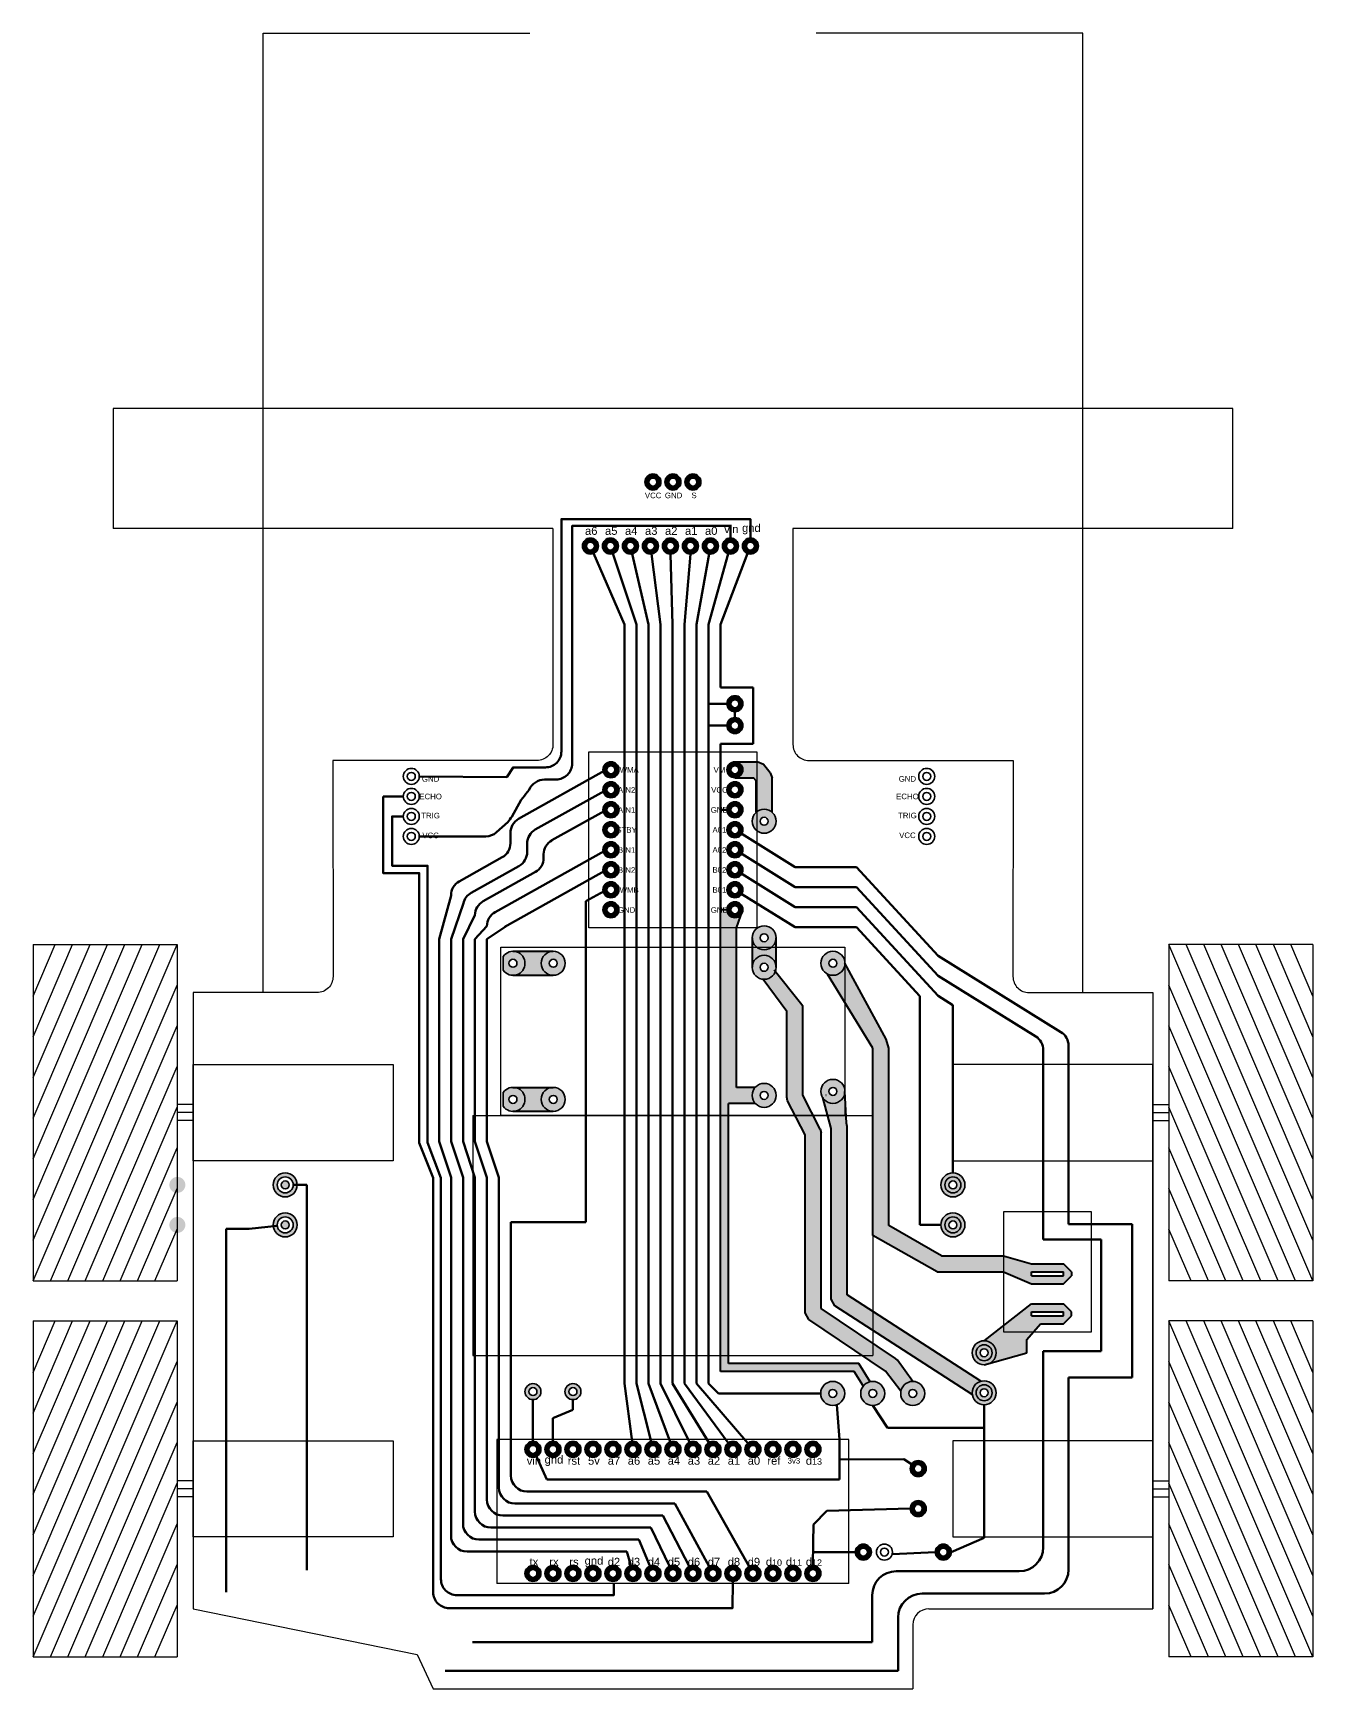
# Model space of a CAD drawing. Header units: millimetres. Extents: x 19 to 1226, y 10 to 488.
# Drawn here: x 532.8 to 692.8, y 96.8 to 303.7 of the extents above; entities that cross this region are included whole.
import ezdxf

# ---------------------------------------------------------------- set-up
doc = ezdxf.new("R2010")
doc.units = ezdxf.units.MM
for name, color, linetype, lineweight in [('alimentacion', 50, 'Continuous', 40), ('ribetes', 10, 'Continuous', 100), ('TALADRO', 7, 'Continuous', 35)]:
    doc.layers.add(name, color=color, linetype=linetype, lineweight=lineweight)
for name, color, linetype in [('motores', 70, 'Continuous'), ('placas', 80, 'Continuous'), ('ruedas', 160, 'Continuous')]:
    doc.layers.add(name, color=color, linetype=linetype)
doc.styles.get("Standard").update_dxf_attribs({"font": 'arial.ttf'})

msp = doc.modelspace()

# ---------------------------------------------------------------- hatches: boundary and pattern name
at = {"layer": 'alimentacion'}
h = msp.add_hatch(color=256, dxfattribs=at)
h.dxf.hatch_style = 1
h.paths.add_polyline_path([(624.05, 212.34), (623.29, 212.7), (620.5, 212.7, -0.414214), (621.5, 211.7, -0.414214), (620.5, 210.7), (622.82, 210.7), (623.15, 210.31), (623.15, 206.38, -0.381966), (625.15, 206.38), (625.15, 210.67), (624.92, 211.31)])
h.paths.add_polyline_path([(622.65, 205.26, 1), (625.65, 205.26, 1)])
h.paths.add_polyline_path([(624.65, 205.26, -1), (623.65, 205.26, -1)], flags=16)
h = msp.add_hatch(color=256, dxfattribs=at)
h.dxf.hatch_style = 1
h.paths.add_polyline_path([(620.69, 191.95), (621.27, 193.56, -0.701288), (619.5, 194.2), (618.69, 194.2), (618.69, 136.5), (635.41, 136.5), (636.54, 134.7, -0.173629), (637.4, 135.23), (636, 137.5), (619.69, 137.5), (619.69, 170.01), (623.03, 170.01, -0.184483), (622.65, 171.01, -0.184483), (623.03, 172.01), (620.69, 172.01)])
h = msp.add_hatch(color=256, dxfattribs=at)
h.dxf.hatch_style = 1
h.paths.add_polyline_path([(625.65, 190.7, 1), (622.65, 190.7, 1)])
h.paths.add_polyline_path([(623.65, 190.7, -1), (624.65, 190.7, -1)], flags=16)
h.paths.add_polyline_path([(625.65, 190.7, -1), (622.65, 190.7), (622.65, 187.01, -1), (625.65, 187.01)])
h.paths.add_polyline_path([(622.65, 187.01, 1), (625.65, 187.01, 1)])
h.paths.add_polyline_path([(624.65, 187.01, -1), (623.65, 187.01, -1)], flags=16)
h = msp.add_hatch(color=256, dxfattribs=at)
h.dxf.hatch_style = 1
h.paths.add_polyline_path([(597.78, 189.01), (592.75, 189.01, -1), (592.75, 186.01), (597.78, 186.01, -0.414214), (596.28, 187.51, -0.414214)])
h.paths.add_polyline_path([(591.53, 188.37), (591.53, 186.65, 3.16825)])
h.paths.add_polyline_path([(593.25, 187.51, -1), (592.25, 187.51, -1)], flags=16)
h.paths.add_polyline_path([(596.28, 187.51, 0.414214), (597.78, 186.01, 0.414214), (599.28, 187.51, 1)])
h.paths.add_polyline_path([(598.28, 187.51, -1), (597.28, 187.51, -1)], flags=16)
h.paths.add_polyline_path([(591.53, 171.37), (591.53, 169.65, 3.16825)])
h.paths.add_polyline_path([(593.25, 170.51, -1), (592.25, 170.51, -1)], flags=16)
h.paths.add_polyline_path([(597.78, 172.01), (592.75, 172.01, -1), (592.75, 169.01), (597.78, 169.01, -0.414214), (596.28, 170.51, -0.414214)])
h.paths.add_polyline_path([(596.28, 170.51, 0.414214), (597.78, 169.01, 0.414214), (599.28, 170.51, 1)])
h.paths.add_polyline_path([(598.28, 170.51, -1), (597.28, 170.51, -1)], flags=16)
h = msp.add_hatch(color=256, dxfattribs=at)
h.dxf.hatch_style = 1
h.paths.add_polyline_path([(639.75, 176.89), (639.4, 178.03), (634.25, 187.51, -0.560376), (632.07, 186.17), (637.75, 176.89), (637.75, 153.51), (645.79, 148.95), (654.07, 148.95), (657.57, 147.45), (661.57, 147.45), (662.57, 148.45), (662.57, 148.95), (661.57, 149.95), (657.57, 149.95), (654.07, 150.95), (646.32, 150.95), (639.75, 154.74)])
h.paths.add_polyline_path([(657.57, 148.95), (661.57, 148.95), (661.57, 148.45), (657.57, 148.45)], flags=16)
h.paths.add_polyline_path([(631.25, 187.51, 1), (634.25, 187.51, 1)])
h.paths.add_polyline_path([(633.25, 187.51, -1), (632.25, 187.51, -1)], flags=16)
h = msp.add_hatch(color=256, dxfattribs=at)
h.dxf.hatch_style = 1
h.paths.add_polyline_path([(631.28, 166.33), (631.17, 166.79), (628.97, 171.02), (628.97, 182.18), (628.69, 182.56), (625.57, 186.52, -0.346003), (624.01, 185.52), (626.97, 181.52), (626.97, 170.77), (627.08, 170.31), (629.28, 166.09), (629.28, 143.85), (629.72, 143.02), (639.32, 136.56), (641.25, 134.04, -0.360652), (642.72, 135.27), (640.8, 137.91), (640.57, 138.13), (631.28, 144.38)])
h = msp.add_hatch(color=256, dxfattribs=at)
h.dxf.hatch_style = 1
h.paths.add_polyline_path([(622.65, 171.01, 1), (625.65, 171.01, 1)])
h.paths.add_polyline_path([(624.65, 171.01, -1), (623.65, 171.01, -1)], flags=16)
h = msp.add_hatch(color=256, dxfattribs=at)
h.dxf.hatch_style = 1
h.paths.add_polyline_path([(634.54, 167.12), (634.44, 167.55), (634.25, 171.51, -0.759265), (631.47, 170.73), (632.54, 166.89), (632.54, 145.56), (633, 144.72), (650.17, 133.62, -0.038962), (650.15, 133.85, -0.337974), (651.25, 135.3), (634.54, 146.1)])
h.paths.add_polyline_path([(631.25, 171.51, 1), (634.25, 171.51, 1)])
h.paths.add_polyline_path([(633.25, 171.51, -1), (632.25, 171.51, -1)], flags=16)
h = msp.add_hatch(color=256, dxfattribs=at)
h.dxf.hatch_style = 1
h.paths.add_polyline_path([(634.22, 133.77, 1), (631.22, 133.77, 1)])
h.paths.add_polyline_path([(632.22, 133.77, -1), (633.22, 133.77, -1)], flags=16)
h.paths.add_polyline_path([(639.22, 133.77, 1), (636.22, 133.77, 1)])
h.paths.add_polyline_path([(637.22, 133.77, -1), (638.22, 133.77, -1)], flags=16)
h.paths.add_polyline_path([(644.22, 133.77, 1), (641.22, 133.77, 1)])
h.paths.add_polyline_path([(642.22, 133.77, -1), (643.22, 133.77, -1)], flags=16)
h.paths.add_polyline_path([(658.69, 142.45), (661.57, 142.45), (662.57, 143.45), (662.57, 143.95), (661.57, 144.95), (657.57, 144.95), (651.65, 140.35, -0.414214), (653.15, 138.85, -0.261174), (652.43, 137.57), (656.98, 138.85), (656.98, 140.49)])
h.paths.add_polyline_path([(657.57, 143.45), (657.57, 143.95), (661.57, 143.95), (661.57, 143.45)], flags=16)
at = {"layer": 'TALADRO'}
h = msp.add_hatch(color=256, dxfattribs=at)
h.dxf.hatch_style = 1
h.paths.add_polyline_path([(611.25, 247.65, 1), (609.25, 247.65, 1)])
h.paths.add_polyline_path([(609.75, 247.65, -1), (610.75, 247.65, -1)], flags=16)
h = msp.add_hatch(color=256, dxfattribs=at)
h.dxf.hatch_style = 1
h.paths.add_polyline_path([(613.75, 247.65, 1), (611.75, 247.65, 1)])
h.paths.add_polyline_path([(612.25, 247.65, -1), (613.25, 247.65, -1)], flags=16)
h = msp.add_hatch(color=256, dxfattribs=at)
h.dxf.hatch_style = 1
h.paths.add_polyline_path([(616.25, 247.65, 1), (614.25, 247.65, 1)])
h.paths.add_polyline_path([(614.75, 247.65, -1), (615.75, 247.65, -1)], flags=16)
h = msp.add_hatch(color=256, dxfattribs=at)
h.dxf.hatch_style = 1
h.paths.add_polyline_path([(603.43, 239.65, 1), (601.43, 239.65, 1)])
h.paths.add_polyline_path([(601.93, 239.65, -1), (602.93, 239.65, -1)], flags=16)
h = msp.add_hatch(color=256, dxfattribs=at)
h.dxf.hatch_style = 1
h.paths.add_polyline_path([(605.93, 239.65, 1), (603.93, 239.65, 1)])
h.paths.add_polyline_path([(604.43, 239.65, -1), (605.43, 239.65, -1)], flags=16)
h = msp.add_hatch(color=256, dxfattribs=at)
h.dxf.hatch_style = 1
h.paths.add_polyline_path([(608.43, 239.65, 1), (606.43, 239.65, 1)])
h.paths.add_polyline_path([(606.93, 239.65, -1), (607.93, 239.65, -1)], flags=16)
h = msp.add_hatch(color=256, dxfattribs=at)
h.dxf.hatch_style = 1
h.paths.add_polyline_path([(610.93, 239.65, 1), (608.93, 239.65, 1)])
h.paths.add_polyline_path([(609.43, 239.65, -1), (610.43, 239.65, -1)], flags=16)
h = msp.add_hatch(color=256, dxfattribs=at)
h.dxf.hatch_style = 1
h.paths.add_polyline_path([(613.43, 239.65, 1), (611.43, 239.65, 1)])
h.paths.add_polyline_path([(611.93, 239.65, -1), (612.93, 239.65, -1)], flags=16)
h = msp.add_hatch(color=256, dxfattribs=at)
h.dxf.hatch_style = 1
h.paths.add_polyline_path([(615.93, 239.65, 1), (613.93, 239.65, 1)])
h.paths.add_polyline_path([(614.43, 239.65, -1), (615.43, 239.65, -1)], flags=16)
h = msp.add_hatch(color=256, dxfattribs=at)
h.dxf.hatch_style = 1
h.paths.add_polyline_path([(618.43, 239.65, 1), (616.43, 239.65, 1)])
h.paths.add_polyline_path([(616.93, 239.65, -1), (617.93, 239.65, -1)], flags=16)
h = msp.add_hatch(color=256, dxfattribs=at)
h.dxf.hatch_style = 1
h.paths.add_polyline_path([(620.93, 239.65, 1), (618.93, 239.65, 1)])
h.paths.add_polyline_path([(619.43, 239.65, -1), (620.43, 239.65, -1)], flags=16)
h = msp.add_hatch(color=256, dxfattribs=at)
h.dxf.hatch_style = 1
h.paths.add_polyline_path([(623.43, 239.65, 1), (621.43, 239.65, 1)])
h.paths.add_polyline_path([(621.93, 239.65, -1), (622.93, 239.65, -1)], flags=16)
h = msp.add_hatch(color=256, dxfattribs=at)
h.dxf.hatch_style = 1
h.paths.add_polyline_path([(621.5, 219.95, 1), (619.5, 219.95, 1)])
h.paths.add_polyline_path([(620, 219.95, -1), (621, 219.95, -1)], flags=16)
h = msp.add_hatch(color=256, dxfattribs=at)
h.dxf.hatch_style = 1
h.paths.add_polyline_path([(621.5, 217.22, 1), (619.5, 217.22, 1)])
h.paths.add_polyline_path([(620, 217.22, -1), (621, 217.22, -1)], flags=16)
h = msp.add_hatch(color=256, dxfattribs=at)
h.dxf.hatch_style = 1
h.paths.add_polyline_path([(606, 211.7, 1), (604, 211.7, 1)])
h.paths.add_polyline_path([(604.5, 211.7, -1), (605.5, 211.7, -1)], flags=16)
h = msp.add_hatch(color=256, dxfattribs=at)
h.dxf.hatch_style = 1
h.paths.add_polyline_path([(621.5, 211.7, 1), (619.5, 211.7, 1)])
h.paths.add_polyline_path([(620, 211.7, -1), (621, 211.7, -1)], flags=16)
h = msp.add_hatch(color=256, dxfattribs=at)
h.dxf.hatch_style = 1
h.paths.add_polyline_path([(606, 209.2, 1), (604, 209.2, 1)])
h.paths.add_polyline_path([(604.5, 209.2, -1), (605.5, 209.2, -1)], flags=16)
h = msp.add_hatch(color=256, dxfattribs=at)
h.dxf.hatch_style = 1
h.paths.add_polyline_path([(621.5, 209.2, 1), (619.5, 209.2, 1)])
h.paths.add_polyline_path([(620, 209.2, -1), (621, 209.2, -1)], flags=16)
h = msp.add_hatch(color=256, dxfattribs=at)
h.dxf.hatch_style = 1
h.paths.add_polyline_path([(606, 206.7, 1), (604, 206.7, 1)])
h.paths.add_polyline_path([(604.5, 206.7, -1), (605.5, 206.7, -1)], flags=16)
h = msp.add_hatch(color=256, dxfattribs=at)
h.dxf.hatch_style = 1
h.paths.add_polyline_path([(621.5, 206.7, 1), (619.5, 206.7, 1)])
h.paths.add_polyline_path([(620, 206.7, -1), (621, 206.7, -1)], flags=16)
h = msp.add_hatch(color=256, dxfattribs=at)
h.dxf.hatch_style = 1
h.paths.add_polyline_path([(606, 204.2, 1), (604, 204.2, 1)])
h.paths.add_polyline_path([(604.5, 204.2, -1), (605.5, 204.2, -1)], flags=16)
h = msp.add_hatch(color=256, dxfattribs=at)
h.dxf.hatch_style = 1
h.paths.add_polyline_path([(621.5, 204.2, 1), (619.5, 204.2, 1)])
h.paths.add_polyline_path([(620, 204.2, -1), (621, 204.2, -1)], flags=16)
h = msp.add_hatch(color=256, dxfattribs=at)
h.dxf.hatch_style = 1
h.paths.add_polyline_path([(606, 201.7, 1), (604, 201.7, 1)])
h.paths.add_polyline_path([(604.5, 201.7, -1), (605.5, 201.7, -1)], flags=16)
h = msp.add_hatch(color=256, dxfattribs=at)
h.dxf.hatch_style = 1
h.paths.add_polyline_path([(621.5, 201.7, 1), (619.5, 201.7, 1)])
h.paths.add_polyline_path([(620, 201.7, -1), (621, 201.7, -1)], flags=16)
h = msp.add_hatch(color=256, dxfattribs=at)
h.dxf.hatch_style = 1
h.paths.add_polyline_path([(606, 199.2, 1), (604, 199.2, 1)])
h.paths.add_polyline_path([(604.5, 199.2, -1), (605.5, 199.2, -1)], flags=16)
h = msp.add_hatch(color=256, dxfattribs=at)
h.dxf.hatch_style = 1
h.paths.add_polyline_path([(621.5, 199.2, 1), (619.5, 199.2, 1)])
h.paths.add_polyline_path([(620, 199.2, -1), (621, 199.2, -1)], flags=16)
h = msp.add_hatch(color=256, dxfattribs=at)
h.dxf.hatch_style = 1
h.paths.add_polyline_path([(606, 196.7, 1), (604, 196.7, 1)])
h.paths.add_polyline_path([(604.5, 196.7, -1), (605.5, 196.7, -1)], flags=16)
h = msp.add_hatch(color=256, dxfattribs=at)
h.dxf.hatch_style = 1
h.paths.add_polyline_path([(621.5, 196.7, 1), (619.5, 196.7, 1)])
h.paths.add_polyline_path([(620, 196.7, -1), (621, 196.7, -1)], flags=16)
h = msp.add_hatch(color=256, dxfattribs=at)
h.dxf.hatch_style = 1
h.paths.add_polyline_path([(606, 194.2, 1), (604, 194.2, 1)])
h.paths.add_polyline_path([(604.5, 194.2, -1), (605.5, 194.2, -1)], flags=16)
h = msp.add_hatch(color=256, dxfattribs=at)
h.dxf.hatch_style = 1
h.paths.add_polyline_path([(621.5, 194.2, 1), (619.5, 194.2, 1)])
h.paths.add_polyline_path([(620, 194.2, -1), (621, 194.2, -1)], flags=16)
h = msp.add_hatch(color=256, dxfattribs=at)
h.dxf.hatch_style = 1
h.paths.add_polyline_path([(549.79, 159.82, 1), (551.79, 159.82, 1)])
h.paths.add_polyline_path([(563.77, 159.82, -1), (564.77, 159.82, -1)], flags=17)
h.paths.add_polyline_path([(549.79, 154.82, 1), (551.79, 154.82, 1)])
h.paths.add_polyline_path([(564.77, 154.82, -1), (563.77, 154.82, -1)], flags=17)
h = msp.add_hatch(color=256, dxfattribs=at)
h.dxf.hatch_style = 1
h.paths.add_polyline_path([(563.27, 159.82, -0.414214), (564.27, 160.82), (564.27, 161.32, 0.414214), (562.77, 159.82, 1), (565.77, 159.82, 0.414214), (564.27, 161.32), (564.27, 160.82, -0.414214), (565.27, 159.82, -1)])
h.paths.add_polyline_path([(565.27, 154.82, -1), (563.27, 154.82), (562.77, 154.82, 1), (565.77, 154.82, 1), (562.77, 154.82), (563.27, 154.82, -1)])
h = msp.add_hatch(color=256, dxfattribs=at)
h.dxf.hatch_style = 1
h.paths.add_polyline_path([(646.75, 159.82, -0.414214), (647.75, 160.82), (647.75, 161.32, 0.414214), (646.25, 159.82, 1), (649.25, 159.82, 0.414214), (647.75, 161.32), (647.75, 160.82, -0.414214), (648.75, 159.82, -1)])
h.paths.add_polyline_path([(648.75, 154.82, -1), (646.75, 154.82), (646.25, 154.82, 1), (649.25, 154.82, 1), (646.25, 154.82), (646.75, 154.82, -1)])
h = msp.add_hatch(color=256, dxfattribs=at)
h.dxf.hatch_style = 1
h.paths.add_polyline_path([(648.75, 159.82, 1), (646.75, 159.82, 1)])
h.paths.add_polyline_path([(647.25, 159.82, -1), (648.25, 159.82, -1)], flags=16)
h.paths.add_polyline_path([(646.75, 154.82, 1), (648.75, 154.82, 1)])
h.paths.add_polyline_path([(648.25, 154.82, -1), (647.25, 154.82, -1)], flags=16)
h = msp.add_hatch(color=256, dxfattribs=at)
h.dxf.hatch_style = 1
h.paths.add_polyline_path([(650.65, 138.85, -0.414214), (651.65, 139.85), (651.65, 140.35, 0.414214), (650.15, 138.85, 1), (653.15, 138.85, 0.414214), (651.65, 140.35), (651.65, 139.85, -0.414214), (652.65, 138.85, -1)])
h.paths.add_polyline_path([(652.65, 133.85, -1), (650.65, 133.85), (650.15, 133.85, 1), (653.15, 133.85, 1), (650.15, 133.85), (650.65, 133.85, -1)])
h = msp.add_hatch(color=256, dxfattribs=at)
h.dxf.hatch_style = 1
h.paths.add_polyline_path([(652.65, 138.85, 1), (650.65, 138.85, 1)])
h.paths.add_polyline_path([(651.15, 138.85, -1), (652.15, 138.85, -1)], flags=16)
h.paths.add_polyline_path([(650.65, 133.85, 1), (652.65, 133.85, 1)])
h.paths.add_polyline_path([(652.15, 133.85, -1), (651.15, 133.85, -1)], flags=16)
h = msp.add_hatch(color=256, dxfattribs=at)
h.dxf.hatch_style = 1
h.paths.add_polyline_path([(594.25, 133.99, 1), (596.25, 133.99, 1)])
h.paths.add_polyline_path([(595.75, 133.99, -1), (594.75, 133.99, -1)], flags=16)
h.paths.add_polyline_path([(599.25, 133.99, 1), (601.25, 133.99, 1)])
h.paths.add_polyline_path([(600.75, 133.99, -1), (599.75, 133.99, -1)], flags=16)
h = msp.add_hatch(color=256, dxfattribs=at)
h.dxf.hatch_style = 1
h.paths.add_polyline_path([(596.25, 126.78, 1), (594.25, 126.78, 1)])
h.paths.add_polyline_path([(594.75, 126.78, -1), (595.75, 126.78, -1)], flags=16)
h = msp.add_hatch(color=256, dxfattribs=at)
h.dxf.hatch_style = 1
h.paths.add_polyline_path([(598.75, 126.78, 1), (596.75, 126.78, 1)])
h.paths.add_polyline_path([(597.25, 126.78, -1), (598.25, 126.78, -1)], flags=16)
h = msp.add_hatch(color=256, dxfattribs=at)
h.dxf.hatch_style = 1
h.paths.add_polyline_path([(601.25, 126.78, 1), (599.25, 126.78, 1)])
h.paths.add_polyline_path([(599.75, 126.78, -1), (600.75, 126.78, -1)], flags=16)
h = msp.add_hatch(color=256, dxfattribs=at)
h.dxf.hatch_style = 1
h.paths.add_polyline_path([(603.75, 126.78, 1), (601.75, 126.78, 1)])
h.paths.add_polyline_path([(602.25, 126.78, -1), (603.25, 126.78, -1)], flags=16)
h = msp.add_hatch(color=256, dxfattribs=at)
h.dxf.hatch_style = 1
h.paths.add_polyline_path([(606.25, 126.78, 1), (604.25, 126.78, 1)])
h.paths.add_polyline_path([(604.75, 126.78, -1), (605.75, 126.78, -1)], flags=16)
h = msp.add_hatch(color=256, dxfattribs=at)
h.dxf.hatch_style = 1
h.paths.add_polyline_path([(608.75, 126.78, 1), (606.75, 126.78, 1)])
h.paths.add_polyline_path([(607.25, 126.78, -1), (608.25, 126.78, -1)], flags=16)
h = msp.add_hatch(color=256, dxfattribs=at)
h.dxf.hatch_style = 1
h.paths.add_polyline_path([(611.25, 126.78, 1), (609.25, 126.78, 1)])
h.paths.add_polyline_path([(609.75, 126.78, -1), (610.75, 126.78, -1)], flags=16)
h = msp.add_hatch(color=256, dxfattribs=at)
h.dxf.hatch_style = 1
h.paths.add_polyline_path([(613.75, 126.78, 1), (611.75, 126.78, 1)])
h.paths.add_polyline_path([(612.25, 126.78, -1), (613.25, 126.78, -1)], flags=16)
h = msp.add_hatch(color=256, dxfattribs=at)
h.dxf.hatch_style = 1
h.paths.add_polyline_path([(616.25, 126.78, 1), (614.25, 126.78, 1)])
h.paths.add_polyline_path([(614.75, 126.78, -1), (615.75, 126.78, -1)], flags=16)
h = msp.add_hatch(color=256, dxfattribs=at)
h.dxf.hatch_style = 1
h.paths.add_polyline_path([(618.75, 126.78, 1), (616.75, 126.78, 1)])
h.paths.add_polyline_path([(617.25, 126.78, -1), (618.25, 126.78, -1)], flags=16)
h = msp.add_hatch(color=256, dxfattribs=at)
h.dxf.hatch_style = 1
h.paths.add_polyline_path([(621.25, 126.78, 1), (619.25, 126.78, 1)])
h.paths.add_polyline_path([(619.75, 126.78, -1), (620.75, 126.78, -1)], flags=16)
h = msp.add_hatch(color=256, dxfattribs=at)
h.dxf.hatch_style = 1
h.paths.add_polyline_path([(623.75, 126.78, 1), (621.75, 126.78, 1)])
h.paths.add_polyline_path([(622.25, 126.78, -1), (623.25, 126.78, -1)], flags=16)
h = msp.add_hatch(color=256, dxfattribs=at)
h.dxf.hatch_style = 1
h.paths.add_polyline_path([(626.25, 126.78, 1), (624.25, 126.78, 1)])
h.paths.add_polyline_path([(624.75, 126.78, -1), (625.75, 126.78, -1)], flags=16)
h = msp.add_hatch(color=256, dxfattribs=at)
h.dxf.hatch_style = 1
h.paths.add_polyline_path([(628.75, 126.78, 1), (626.75, 126.78, 1)])
h.paths.add_polyline_path([(627.25, 126.78, -1), (628.25, 126.78, -1)], flags=16)
h = msp.add_hatch(color=256, dxfattribs=at)
h.dxf.hatch_style = 1
h.paths.add_polyline_path([(631.25, 126.78, 1), (629.25, 126.78, 1)])
h.paths.add_polyline_path([(629.75, 126.78, -1), (630.75, 126.78, -1)], flags=16)
h = msp.add_hatch(color=256, dxfattribs=at)
h.dxf.hatch_style = 1
h.paths.add_polyline_path([(644.41, 124.37, 1), (642.41, 124.37, 1)])
h.paths.add_polyline_path([(642.91, 124.37, -1), (643.91, 124.37, -1)], flags=16)
h = msp.add_hatch(color=256, dxfattribs=at)
h.dxf.hatch_style = 1
h.paths.add_polyline_path([(644.41, 119.37, 1), (642.41, 119.37, 1)])
h.paths.add_polyline_path([(642.91, 119.37, -1), (643.91, 119.37, -1)], flags=16)
h = msp.add_hatch(color=256, dxfattribs=at)
h.dxf.hatch_style = 1
h.paths.add_polyline_path([(637.55, 113.94, 1), (635.55, 113.94, 1)])
h.paths.add_polyline_path([(636.05, 113.94, -1), (637.05, 113.94, -1)], flags=16)
h = msp.add_hatch(color=256, dxfattribs=at)
h.dxf.hatch_style = 1
h.paths.add_polyline_path([(647.55, 113.94, 1), (645.55, 113.94, 1)])
h.paths.add_polyline_path([(646.05, 113.94, -1), (647.05, 113.94, -1)], flags=16)
h = msp.add_hatch(color=256, dxfattribs=at)
h.dxf.hatch_style = 1
h.paths.add_polyline_path([(596.25, 111.28, 1), (594.25, 111.28, 1)])
h.paths.add_polyline_path([(594.75, 111.28, -1), (595.75, 111.28, -1)], flags=16)
h = msp.add_hatch(color=256, dxfattribs=at)
h.dxf.hatch_style = 1
h.paths.add_polyline_path([(598.75, 111.28, 1), (596.75, 111.28, 1)])
h.paths.add_polyline_path([(597.25, 111.28, -1), (598.25, 111.28, -1)], flags=16)
h = msp.add_hatch(color=256, dxfattribs=at)
h.dxf.hatch_style = 1
h.paths.add_polyline_path([(601.25, 111.28, 1), (599.25, 111.28, 1)])
h.paths.add_polyline_path([(599.75, 111.28, -1), (600.75, 111.28, -1)], flags=16)
h = msp.add_hatch(color=256, dxfattribs=at)
h.dxf.hatch_style = 1
h.paths.add_polyline_path([(603.75, 111.28, 1), (601.75, 111.28, 1)])
h.paths.add_polyline_path([(602.25, 111.28, -1), (603.25, 111.28, -1)], flags=16)
h = msp.add_hatch(color=256, dxfattribs=at)
h.dxf.hatch_style = 1
h.paths.add_polyline_path([(606.25, 111.28, 1), (604.25, 111.28, 1)])
h.paths.add_polyline_path([(604.75, 111.28, -1), (605.75, 111.28, -1)], flags=16)
h = msp.add_hatch(color=256, dxfattribs=at)
h.dxf.hatch_style = 1
h.paths.add_polyline_path([(608.75, 111.28, 1), (606.75, 111.28, 1)])
h.paths.add_polyline_path([(607.25, 111.28, -1), (608.25, 111.28, -1)], flags=16)
h = msp.add_hatch(color=256, dxfattribs=at)
h.dxf.hatch_style = 1
h.paths.add_polyline_path([(611.25, 111.28, 1), (609.25, 111.28, 1)])
h.paths.add_polyline_path([(609.75, 111.28, -1), (610.75, 111.28, -1)], flags=16)
h = msp.add_hatch(color=256, dxfattribs=at)
h.dxf.hatch_style = 1
h.paths.add_polyline_path([(613.75, 111.28, 1), (611.75, 111.28, 1)])
h.paths.add_polyline_path([(612.25, 111.28, -1), (613.25, 111.28, -1)], flags=16)
h = msp.add_hatch(color=256, dxfattribs=at)
h.dxf.hatch_style = 1
h.paths.add_polyline_path([(616.25, 111.28, 1), (614.25, 111.28, 1)])
h.paths.add_polyline_path([(614.75, 111.28, -1), (615.75, 111.28, -1)], flags=16)
h = msp.add_hatch(color=256, dxfattribs=at)
h.dxf.hatch_style = 1
h.paths.add_polyline_path([(618.75, 111.28, 1), (616.75, 111.28, 1)])
h.paths.add_polyline_path([(617.25, 111.28, -1), (618.25, 111.28, -1)], flags=16)
h = msp.add_hatch(color=256, dxfattribs=at)
h.dxf.hatch_style = 1
h.paths.add_polyline_path([(621.25, 111.28, 1), (619.25, 111.28, 1)])
h.paths.add_polyline_path([(619.75, 111.28, -1), (620.75, 111.28, -1)], flags=16)
h = msp.add_hatch(color=256, dxfattribs=at)
h.dxf.hatch_style = 1
h.paths.add_polyline_path([(623.75, 111.28, 1), (621.75, 111.28, 1)])
h.paths.add_polyline_path([(622.25, 111.28, -1), (623.25, 111.28, -1)], flags=16)
h = msp.add_hatch(color=256, dxfattribs=at)
h.dxf.hatch_style = 1
h.paths.add_polyline_path([(626.25, 111.28, 1), (624.25, 111.28, 1)])
h.paths.add_polyline_path([(624.75, 111.28, -1), (625.75, 111.28, -1)], flags=16)
h = msp.add_hatch(color=256, dxfattribs=at)
h.dxf.hatch_style = 1
h.paths.add_polyline_path([(628.75, 111.28, 1), (626.75, 111.28, 1)])
h.paths.add_polyline_path([(627.25, 111.28, -1), (628.25, 111.28, -1)], flags=16)
h = msp.add_hatch(color=256, dxfattribs=at)
h.dxf.hatch_style = 1
h.paths.add_polyline_path([(631.25, 111.28, 1), (629.25, 111.28, 1)])
h.paths.add_polyline_path([(629.75, 111.28, -1), (630.75, 111.28, -1)], flags=16)

# ---------------------------------------------------------------- linework, layer by layer
for p, q in [((682.75, 256.85), (542.75, 256.85)), ((542.75, 256.85), (542.75, 241.85)), ((682.75, 241.85), (682.75, 256.85)), ((597.75, 241.85), (542.75, 241.85)), ((682.75, 241.85), (627.75, 241.85)), ((552.75, 183.85), (552.75, 136.85)), ((672.75, 183.85), (672.75, 136.85)), ((552.75, 169.85), (550.75, 169.85)), ((672.75, 169.85), (674.75, 169.85)), ((552.75, 168.85), (550.75, 168.85)), ((552.75, 167.85), (550.75, 167.85)), ((672.75, 168.85), (674.75, 168.85)), ((672.75, 167.85), (674.75, 167.85)), ((672.75, 136.85), (672.75, 166.85)), ((552.75, 136.85), (552.75, 106.85)), ((672.75, 106.85), (672.75, 136.85)), ((672.75, 136.85), (672.75, 106.85)), ((552.75, 122.85), (550.75, 122.85)), ((672.75, 122.85), (674.75, 122.85)), ((552.75, 121.85), (550.75, 121.85)), ((552.75, 120.85), (550.75, 120.85)), ((672.75, 121.85), (674.75, 121.85)), ((672.75, 120.85), (674.75, 120.85)), ((552.75, 106.85), (580.75, 101.13)), ((644.75, 106.85), (672.75, 106.85)), ((642.75, 104.85), (642.75, 96.85)), ((580.75, 101.13), (582.75, 96.85)), ((582.75, 96.85), (642.75, 96.85))]:
    msp.add_line(p, q)
msp.add_arc((644.75, 104.85), 2, 90, 180)
at = {"layer": 'alimentacion'}
for p, q in [((618.69, 136.5), (618.69, 214.92)), ((620.5, 212.7), (623.29, 212.7)), ((624.05, 212.34), (623.29, 212.7)), ((624.92, 211.31), (624.05, 212.34)), ((624.92, 211.31), (624.05, 212.34)), ((624.92, 211.31), (625.15, 210.67)), ((620.5, 210.7), (622.82, 210.7)), ((623.15, 210.31), (622.82, 210.7)), ((623.15, 206.38), (623.15, 210.31)), ((625.15, 206.38), (625.15, 210.67)), ((619.5, 194.2), (618.69, 194.2)), ((620.69, 191.95), (621.5, 194.2)), ((620.69, 172.01), (620.69, 191.95)), ((622.65, 190.7), (622.65, 187.01)), ((625.65, 187.01), (625.65, 190.7)), ((592.75, 189.01), (597.78, 189.01)), ((625.42, 186.71), (628.69, 182.56)), ((639.4, 178.03), (634.25, 187.51)), ((592.75, 186.01), (597.78, 186.01)), ((624.01, 185.52), (626.97, 181.52)), ((637.75, 176.89), (632.07, 186.17)), ((628.69, 182.56), (628.97, 182.18)), ((628.97, 171.02), (628.97, 182.18)), ((626.97, 170.77), (626.97, 181.52)), ((639.75, 176.89), (639.4, 178.03)), ((637.75, 153.51), (637.75, 176.89)), ((639.75, 154.74), (639.75, 176.89)), ((592.75, 172.01), (597.78, 172.01)), ((623.03, 172.01), (620.69, 172.01)), ((623.03, 170.01), (619.69, 170.01)), ((619.69, 137.5), (619.69, 170.01)), ((627.08, 170.31), (626.97, 170.77)), ((629.28, 166.09), (627.08, 170.31)), ((631.17, 166.79), (628.97, 171.02)), ((632.54, 166.89), (631.47, 170.73)), ((634.44, 167.55), (634.25, 171.51)), ((597.78, 169.01), (592.75, 169.01)), ((629.28, 143.85), (629.28, 166.09)), ((631.17, 166.79), (631.28, 166.33)), ((631.28, 144.38), (631.28, 166.33)), ((632.54, 145.56), (632.54, 166.89)), ((634.54, 167.12), (634.44, 167.55)), ((634.54, 146.1), (634.54, 167.12)), ((645.79, 148.95), (637.75, 153.51)), ((646.32, 150.95), (639.75, 154.74)), ((646.32, 150.95), (654.07, 150.95)), ((654.07, 150.95), (657.57, 149.95)), ((657.57, 149.95), (661.57, 149.95)), ((662.57, 148.95), (661.57, 149.95)), ((645.79, 148.95), (654.07, 148.95)), ((654.07, 148.95), (657.57, 147.45)), ((657.57, 148.45), (657.57, 148.95)), ((657.57, 148.95), (661.57, 148.95)), ((657.57, 148.45), (661.57, 148.45)), ((657.57, 147.45), (661.57, 147.45)), ((661.57, 148.45), (661.57, 148.95)), ((661.57, 147.45), (662.57, 148.45)), ((662.57, 148.95), (662.57, 148.45)), ((633, 144.72), (632.54, 145.56)), ((651.25, 135.3), (634.54, 146.1)), ((651.65, 140.35), (657.57, 144.95)), ((657.57, 144.95), (661.57, 144.95)), ((662.57, 143.95), (661.57, 144.95)), ((629.72, 143.02), (629.28, 143.85)), ((639.32, 136.56), (629.72, 143.02)), ((640.57, 138.13), (631.28, 144.38)), ((650.17, 133.62), (633, 144.72)), ((657.57, 143.45), (657.57, 143.95)), ((657.57, 143.95), (661.57, 143.95)), ((657.57, 143.45), (661.57, 143.45)), ((661.57, 143.45), (661.57, 143.95)), ((661.57, 142.45), (662.57, 143.45)), ((662.57, 143.45), (662.57, 143.95)), ((656.98, 140.49), (658.69, 142.45)), ((658.69, 142.45), (661.57, 142.45)), ((651.65, 137.35), (656.98, 138.85)), ((656.98, 138.85), (656.98, 140.49)), ((636, 137.5), (619.69, 137.5)), ((637.4, 135.23), (636, 137.5)), ((641.25, 134.04), (639.32, 136.56)), ((640.8, 137.91), (640.57, 138.13)), ((642.72, 135.27), (640.8, 137.91)), ((635.41, 136.5), (618.69, 136.5)), ((636.54, 134.7), (635.41, 136.5))]:
    msp.add_line(p, q, dxfattribs=at)
at = {"layer": 'Defpoints'}
for points in [[(597.75, 241.85), (597.75, 214.85, -0.414214), (595.75, 212.85), (570.23, 212.85), (570.25, 185.85, -0.414452), (568.25, 183.85), (552.75, 183.85)], [(627.75, 241.85), (627.75, 214.85, 0.414214), (629.75, 212.85), (655.28, 212.85), (655.26, 185.85, 0.414452), (657.26, 183.85), (672.75, 183.85)]]:
    msp.add_lwpolyline(points, format="xyb", dxfattribs=at)
at = {"layer": 'motores'}
for p, q in [((552.75, 162.85), (552.75, 174.85)), ((552.75, 174.85), (577.75, 174.85)), ((577.75, 174.85), (577.75, 162.85)), ((647.75, 174.85), (647.75, 162.85)), ((672.75, 174.85), (647.75, 174.85)), ((672.75, 162.85), (672.75, 174.85)), ((577.75, 162.85), (552.75, 162.85)), ((647.75, 162.85), (672.75, 162.85)), ((552.75, 115.85), (552.75, 127.85)), ((552.75, 127.85), (577.75, 127.85)), ((577.75, 127.85), (577.75, 115.85)), ((647.75, 127.85), (647.75, 115.85)), ((672.75, 127.85), (647.75, 127.85)), ((672.75, 115.85), (672.75, 127.85)), ((577.75, 115.85), (552.75, 115.85)), ((647.75, 115.85), (672.75, 115.85))]:
    msp.add_line(p, q, dxfattribs=at)
at = {"layer": 'placas'}
for p, q in [((561.5, 183.85), (561.5, 303.74)), ((561.5, 183.85), (561.5, 303.74)), ((561.5, 303.74), (594.85, 303.74)), ((664, 303.74), (630.66, 303.74)), ((664, 183.85), (664, 303.74)), ((602.25, 213.95), (623.25, 213.95)), ((602.25, 191.95), (602.25, 213.95)), ((623.25, 213.95), (623.25, 191.95)), ((623.25, 191.95), (602.25, 191.95)), ((591.25, 168.51), (591.25, 189.51)), ((591.25, 189.51), (634.25, 189.51)), ((634.25, 189.51), (634.25, 168.51)), ((587.75, 168.51), (637.75, 168.51)), ((587.75, 168.51), (587.75, 138.51)), ((634.25, 168.51), (591.25, 168.51)), ((637.75, 168.51), (637.75, 138.51)), ((665.07, 156.45), (654.07, 156.45)), ((654.07, 156.45), (654.07, 141.45)), ((665.07, 141.45), (665.07, 156.45)), ((654.07, 141.45), (665.07, 141.45)), ((587.75, 138.51), (637.75, 138.51)), ((634.75, 128.03), (590.75, 128.03)), ((590.75, 128.03), (590.75, 110.03)), ((634.75, 110.03), (634.75, 128.03)), ((634.75, 110.03), (590.75, 110.03))]:
    msp.add_line(p, q, dxfattribs=at)
at = {"layer": 'ribetes'}
for p, q in [((606.69, 229.85), (602.83, 238.74)), ((608.19, 229.85), (605.25, 238.7)), ((609.69, 229.85), (607.66, 238.68)), ((611.19, 229.85), (610.06, 238.66)), ((612.69, 229.85), (612.43, 238.65)), ((614.19, 229.85), (614.93, 238.65)), ((615.69, 229.85), (617.26, 238.67)), ((617.19, 229.85), (619.66, 238.69)), ((618.69, 229.85), (622.08, 238.72)), ((606.69, 135), (606.69, 229.85)), ((608.19, 135), (608.19, 229.85)), ((609.69, 135), (609.69, 229.85)), ((611.19, 135), (611.19, 229.85)), ((612.69, 135), (612.69, 229.85)), ((614.19, 135), (614.19, 229.85)), ((615.69, 135), (615.69, 229.85)), ((617.19, 135), (617.19, 229.85)), ((618.69, 221.96), (618.69, 229.85)), ((622.78, 221.96), (618.69, 221.96)), ((622.78, 214.92), (622.78, 221.96)), ((619.5, 219.95), (617.19, 219.95)), ((620.5, 218.22), (620.5, 218.95)), ((619.5, 217.22), (617.19, 217.22)), ((618.69, 214.92), (622.78, 214.92)), ((618.69, 214.92), (618.69, 194.2)), ((604.13, 211.54), (593.45, 205.55)), ((604.13, 209.04), (595.54, 204.22)), ((579.04, 208.37), (576.51, 208.37)), ((604.13, 206.54), (597.6, 202.88)), ((619.5, 206.7), (618.69, 206.7)), ((592.43, 203.81), (592.43, 202.51)), ((591.41, 200.76), (586.02, 197.75)), ((604.13, 201.54), (590.52, 193.91)), ((594.52, 202.48), (594.52, 201.41)), ((596.58, 201.13), (596.58, 200.67)), ((593.5, 199.66), (587.52, 196.32)), ((595.55, 198.92), (589.02, 195.26)), ((604.13, 199.04), (592.02, 192.25)), ((585, 196), (583.5, 190.51)), ((586.55, 195.01), (585, 190.51)), ((604.13, 196.54), (601.87, 195.27)), ((601.87, 155.17), (601.87, 195.27)), ((588, 193.51), (586.5, 190.51)), ((583.5, 190.51), (583.5, 165.23)), ((585, 190.51), (585, 165.23)), ((585, 190.51), (585, 190.51)), ((586.5, 190.51), (586.5, 165.23)), ((588, 190.51), (589.5, 192.17)), ((588, 190.51), (588, 165.23)), ((589.5, 190.51), (592.02, 192.25)), ((589.5, 190.51), (589.5, 165.23)), ((631.89, 171.03), (631.88, 171.05)), ((585, 160.73), (583.5, 165.23)), ((586.5, 160.73), (585, 165.23)), ((588, 160.73), (586.5, 165.23)), ((589.5, 160.73), (588, 165.23)), ((591, 160.73), (589.5, 165.23)), ((585, 116), (585, 160.73)), ((586.5, 117.5), (586.5, 160.73)), ((588, 119), (588, 160.73)), ((589.5, 120.5), (589.5, 160.73)), ((591, 122), (591, 160.73)), ((592.5, 123.5), (592.5, 155.17)), ((592.5, 155.17), (601.87, 155.17)), ((559.77, 154.32), (556.89, 154.32)), ((607.63, 127.78), (606.69, 135)), ((610.01, 127.75), (608.19, 135)), ((612.4, 127.72), (609.69, 135)), ((614.81, 127.68), (611.19, 135)), ((617.23, 127.64), (612.69, 135)), ((619.66, 127.59), (614.19, 135)), ((622.1, 127.54), (615.69, 135)), ((618.43, 133.77), (617.19, 135)), ((595.25, 132.99), (595.25, 127.78)), ((600.25, 132.99), (600.25, 131.72)), ((631.22, 133.77), (618.43, 133.77)), ((600.25, 131.72), (597.73, 130.67)), ((597.73, 130.67), (597.75, 127.78)), ((633.22, 132.35), (633.59, 128.03)), ((639.55, 129.47), (637.72, 132.27)), ((651.65, 132.35), (651.65, 129.47)), ((639.55, 129.47), (651.65, 129.47)), ((651.65, 129.47), (651.65, 115.72)), ((633.59, 128.03), (633.59, 123)), ((595.67, 125.88), (597, 123)), ((633.59, 125.52), (641.6, 125.54)), ((641.6, 125.54), (642.57, 124.92)), ((597, 123), (633.59, 123)), ((613, 120), (593, 120)), ((617, 121.5), (594.5, 121.5)), ((617.27, 112.16), (613, 120)), ((622.26, 112.16), (617, 121.5)), ((611.5, 118.5), (591.5, 118.5)), ((614.79, 112.17), (611.5, 118.5)), ((630.3, 117.4), (631.98, 119.09)), ((631.98, 119.09), (642.41, 119.37)), ((610, 117), (590, 117)), ((612.32, 112.19), (610, 117)), ((630.28, 115.09), (630.3, 117.4)), ((607, 114), (587, 114)), ((608.5, 115.5), (588.5, 115.5)), ((607.49, 112.25), (607, 114)), ((609.87, 112.21), (608.5, 115.5)), ((630.25, 112.28), (630.28, 115.09)), ((635.55, 113.94), (630.27, 113.92)), ((640.18, 113.68), (645.55, 113.94)), ((651.65, 115.72), (647.55, 113.94))]:
    msp.add_line(p, q, dxfattribs=at)
at = {"layer": 'ribetes', "lineweight": 158}
for p, q in [((628.02, 199.54), (621.35, 203.67)), ((628.02, 197.04), (621.35, 201.17)), ((628.02, 194.54), (621.35, 198.67)), ((628.02, 199.54), (635.71, 199.54)), ((635.71, 199.54), (645.89, 188.45)), ((628.02, 197.04), (635.71, 197.04)), ((635.71, 197.04), (645.89, 185.95)), ((628.02, 192.04), (621.35, 196.17)), ((628.02, 194.54), (635.71, 194.54)), ((635.71, 194.54), (645.89, 183.45)), ((628.02, 192.04), (635.71, 192.04)), ((635.71, 192.04), (643.62, 183.42)), ((661.25, 178.92), (645.89, 188.45)), ((658.11, 178.37), (645.89, 185.95)), ((643.62, 154.82), (643.62, 183.42)), ((647.75, 182.29), (645.89, 183.45)), ((647.75, 161.32), (647.75, 182.29)), ((659.05, 153.01), (659.05, 176.67)), ((662.2, 154.93), (662.2, 177.22)), ((565.27, 159.82), (566.96, 159.82)), ((566.96, 159.82), (566.96, 111.67)), ((556.89, 154.32), (556.89, 108.95)), ((563.28, 154.71), (559.77, 154.32)), ((646.25, 154.82), (643.62, 154.82)), ((662.2, 154.93), (670.17, 154.93)), ((670.17, 154.93), (670.17, 135.77)), ((659.05, 153.01), (666.29, 153.01)), ((666.29, 153.01), (666.29, 139.03)), ((659.05, 114.55), (659.05, 139.03)), ((659.05, 139.03), (666.29, 139.03)), ((662.2, 111.75), (662.2, 135.77)), ((662.2, 135.77), (670.17, 135.77)), ((640.66, 111.55), (656.05, 111.55)), ((637.66, 102.69), (637.66, 108.55)), ((643.89, 108.75), (659.2, 108.75)), ((640.89, 99.12), (640.89, 105.75)), ((587.7, 102.69), (637.66, 102.69)), ((584.26, 99.12), (640.89, 99.12))]:
    msp.add_line(p, q, dxfattribs=at)
at = {"layer": 'ribetes'}
for points in [[(622.43, 240.65), (622.43, 243.01), (598.8, 243.01), (598.8, 213.99, -0.414214), (596.8, 211.99), (592.76, 211.99), (591.96, 210.77), (581.04, 210.87)], [(619.93, 240.65), (619.93, 242.16), (600.14, 242.16), (600.14, 212.48, -0.414214), (598.14, 210.48), (596.69, 210.48, 0.291083), (594.77, 209.2, 0.04286), (594, 208.17), (593.78, 207.92), (592.6, 205.83, 0.041634), (592.11, 205.15), (590.69, 203.88, -0.184798), (589.36, 203.37), (581.04, 203.37)], [(576.51, 208.37), (576.51, 198.79), (581.02, 198.79), (581.02, 165.09), (582.78, 160.72), (582.78, 108.93, 0.414214), (584.78, 106.93), (620.18, 106.93), (620.24, 110.28)], [(579.04, 205.87), (577.64, 205.87), (577.64, 199.71), (580.08, 199.71), (582.07, 199.71), (582.07, 165.14), (583.74, 160.72), (583.74, 110.56, 0.414214), (585.74, 108.56), (605.36, 108.56), (605.36, 110.03)]]:
    msp.add_lwpolyline(points, format="xyb", dxfattribs=at)
for centre, start, end in [((594.43, 203.81), 119.2616, 180), ((596.52, 202.48), 119.2616, 180), ((598.58, 201.13), 119.2616, 180), ((590.43, 202.51), 299.2616, 360), ((592.52, 201.41), 299.2616, 360), ((594.58, 200.67), 299.2616, 0), ((587, 196), 119.2616, 180), ((588.5, 194.57), 119.2616, 167.4129), ((590, 193.52), 119.2616, 180), ((591.5, 192.17), 119.2616, 180), ((593, 190.51), 119.2616, 130.0831), ((594.5, 123.5), 180, 270), ((591.5, 120.5), 180, 270), ((593, 122), 180, 270), ((590, 119), 180, 270), ((587, 116), 180, 270), ((588.5, 117.5), 180, 270)]:
    msp.add_arc(centre, 2, start, end, dxfattribs=at)
at = {"layer": 'ribetes', "lineweight": 158}
for centre, radius, start, end in [((657.05, 176.67), 2, 0, 58.1801), ((660.2, 177.22), 2, 0, 58.1801), ((656.05, 114.55), 3, 270, 0), ((659.2, 111.75), 3, 270, 360), ((640.66, 108.55), 3, 90, 180), ((643.89, 105.75), 3, 90, 180)]:
    msp.add_arc(centre, radius, start, end, dxfattribs=at)
at = {"layer": 'ruedas'}
for p, q in [((532.75, 189.85), (550.75, 189.85)), ((532.75, 189.85), (532.75, 147.85)), ((532.75, 147.85), (550.75, 189.85)), ((532.75, 152.93), (548.58, 189.85)), ((532.75, 158), (546.4, 189.85)), ((532.75, 163.08), (544.23, 189.85)), ((532.75, 168.16), (542.05, 189.85)), ((532.75, 173.24), (539.87, 189.85)), ((532.75, 178.31), (537.7, 189.85)), ((532.75, 183.39), (535.52, 189.85)), ((550.75, 189.85), (550.75, 147.85)), ((692.75, 189.85), (674.75, 189.85)), ((674.75, 189.85), (674.75, 147.85)), ((692.75, 147.85), (674.75, 189.85)), ((692.75, 152.93), (676.93, 189.85)), ((692.75, 158), (679.11, 189.85)), ((692.75, 163.08), (681.28, 189.85)), ((692.75, 168.16), (683.46, 189.85)), ((692.75, 173.24), (685.63, 189.85)), ((692.75, 178.31), (687.81, 189.85)), ((692.75, 183.39), (689.99, 189.85)), ((692.75, 189.85), (692.75, 147.85)), ((534.93, 147.85), (550.75, 184.77)), ((690.58, 147.85), (674.75, 184.77)), ((537.11, 147.85), (550.75, 179.69)), ((688.4, 147.85), (674.75, 179.69)), ((539.28, 147.85), (550.75, 174.62)), ((686.23, 147.85), (674.75, 174.62)), ((541.46, 147.85), (550.75, 169.54)), ((684.05, 147.85), (674.75, 169.54)), ((543.63, 147.85), (550.75, 164.46)), ((681.87, 147.85), (674.75, 164.46)), ((545.81, 147.85), (550.75, 159.39)), ((679.7, 147.85), (674.75, 159.39)), ((547.99, 147.85), (550.75, 154.31)), ((677.52, 147.85), (674.75, 154.31)), ((532.75, 147.85), (550.75, 147.85)), ((692.75, 147.85), (674.75, 147.85)), ((532.75, 142.85), (550.75, 142.85)), ((532.75, 142.85), (532.75, 100.85)), ((532.75, 100.85), (550.75, 142.85)), ((532.75, 105.93), (548.58, 142.85)), ((532.75, 111), (546.4, 142.85)), ((532.75, 116.08), (544.23, 142.85)), ((532.75, 121.16), (542.05, 142.85)), ((532.75, 126.24), (539.87, 142.85)), ((532.75, 131.31), (537.7, 142.85)), ((532.75, 136.39), (535.52, 142.85)), ((550.75, 142.85), (550.75, 100.85)), ((692.75, 142.85), (674.75, 142.85)), ((674.75, 142.85), (674.75, 100.85)), ((692.75, 100.85), (674.75, 142.85)), ((692.75, 105.93), (676.93, 142.85)), ((692.75, 111), (679.11, 142.85)), ((692.75, 116.08), (681.28, 142.85)), ((692.75, 121.16), (683.46, 142.85)), ((692.75, 126.24), (685.63, 142.85)), ((692.75, 131.31), (687.81, 142.85)), ((692.75, 136.39), (689.99, 142.85)), ((692.75, 142.85), (692.75, 100.85)), ((534.93, 100.85), (550.75, 137.77)), ((690.58, 100.85), (674.75, 137.77)), ((537.11, 100.85), (550.75, 132.69)), ((688.4, 100.85), (674.75, 132.69)), ((539.28, 100.85), (550.75, 127.62)), ((686.23, 100.85), (674.75, 127.62)), ((541.46, 100.85), (550.75, 122.54)), ((684.05, 100.85), (674.75, 122.54)), ((543.63, 100.85), (550.75, 117.46)), ((681.87, 100.85), (674.75, 117.46)), ((545.81, 100.85), (550.75, 112.39)), ((679.7, 100.85), (674.75, 112.39)), ((547.99, 100.85), (550.75, 107.31)), ((677.52, 100.85), (674.75, 107.31)), ((532.75, 100.85), (550.75, 100.85)), ((692.75, 100.85), (674.75, 100.85))]:
    msp.add_line(p, q, dxfattribs=at)
at = {"layer": 'TALADRO'}
for p, q in [((591.53, 186.65), (591.53, 188.37)), ((591.53, 169.65), (591.53, 171.37))]:
    msp.add_line(p, q, dxfattribs=at)
for centre, radius in [((610.25, 247.65), 1), ((612.75, 247.65), 1), ((615.25, 247.65), 1), ((610.25, 247.65), 0.5), ((612.75, 247.65), 0.5), ((615.25, 247.65), 0.5), ((602.43, 239.65), 1), ((602.43, 239.65), 0.5), ((604.93, 239.65), 1), ((604.93, 239.65), 0.5), ((607.43, 239.65), 1), ((607.43, 239.65), 0.5), ((609.93, 239.65), 1), ((609.93, 239.65), 0.5), ((612.43, 239.65), 1), ((612.43, 239.65), 0.5), ((614.93, 239.65), 1), ((614.93, 239.65), 0.5), ((617.43, 239.65), 1), ((617.43, 239.65), 0.5), ((619.93, 239.65), 1), ((619.93, 239.65), 0.5), ((622.43, 239.65), 1), ((622.43, 239.65), 0.5), ((620.5, 219.95), 1), ((620.5, 219.95), 0.5), ((620.5, 217.22), 1), ((620.5, 217.22), 0.5), ((580.04, 210.87), 1), ((580.04, 210.87), 0.5), ((605, 211.7), 1), ((605, 211.7), 0.5), ((620.5, 211.7), 1), ((620.5, 211.7), 0.5), ((644.47, 210.87), 1), ((644.47, 210.87), 0.5), ((580.04, 208.37), 1), ((605, 209.2), 1), ((605, 209.2), 0.5), ((620.5, 209.2), 1), ((620.5, 209.2), 0.5), ((644.47, 208.37), 1), ((580.04, 208.37), 0.5), ((605, 206.7), 1), ((605, 206.7), 0.5), ((620.5, 206.7), 1), ((620.5, 206.7), 0.5), ((644.47, 208.37), 0.5), ((580.04, 205.87), 1), ((580.04, 205.87), 0.5), ((605, 204.2), 1), ((620.5, 204.2), 1), ((624.15, 205.26), 1.5), ((624.15, 205.26), 0.5), ((644.47, 205.87), 1), ((644.47, 205.87), 0.5), ((580.04, 203.37), 1), ((580.04, 203.37), 0.5), ((605, 204.2), 0.5), ((620.5, 204.2), 0.5), ((644.47, 203.37), 1), ((644.47, 203.37), 0.5), ((605, 201.7), 1), ((605, 201.7), 0.5), ((620.5, 201.7), 1), ((620.5, 201.7), 0.5), ((605, 199.2), 1), ((605, 199.2), 0.5), ((620.5, 199.2), 1), ((620.5, 199.2), 0.5), ((605, 196.7), 1), ((605, 196.7), 0.5), ((620.5, 196.7), 1), ((620.5, 196.7), 0.5), ((605, 194.2), 1), ((605, 194.2), 0.5), ((620.5, 194.2), 1), ((620.5, 194.2), 0.5), ((624.15, 190.7), 1.5), ((624.15, 190.7), 0.5), ((597.78, 187.51), 1.5), ((624.15, 187.01), 1.5), ((632.75, 187.51), 1.5), ((592.75, 187.51), 0.5), ((597.78, 187.51), 0.5), ((624.15, 187.01), 0.5), ((632.75, 187.51), 0.5), ((597.78, 170.51), 1.5), ((624.15, 171.01), 1.5), ((632.75, 171.51), 1.5), ((632.75, 171.51), 0.5), ((592.75, 170.51), 0.5), ((597.78, 170.51), 0.5), ((624.15, 171.01), 0.5), ((564.27, 159.82), 1.5), ((564.27, 159.82), 1), ((564.27, 159.82), 0.5), ((647.75, 159.82), 1.5), ((647.75, 159.82), 1), ((647.75, 159.82), 0.5), ((564.27, 154.82), 1.5), ((564.27, 154.82), 1), ((564.27, 154.82), 0.5), ((647.75, 154.82), 1.5), ((647.75, 154.82), 1), ((647.75, 154.82), 0.5), ((651.65, 138.85), 1.5), ((651.65, 138.85), 1), ((651.65, 138.85), 0.5), ((595.25, 133.99), 1), ((595.25, 133.99), 0.5), ((600.25, 133.99), 1), ((600.25, 133.99), 0.5), ((632.72, 133.77), 1.5), ((637.72, 133.77), 1.5), ((642.72, 133.77), 1.5), ((651.65, 133.85), 1.5), ((651.65, 133.85), 1), ((632.72, 133.77), 0.5), ((637.72, 133.77), 0.5), ((642.72, 133.77), 0.5), ((651.65, 133.85), 0.5), ((595.25, 126.78), 1), ((595.25, 126.78), 1), ((595.25, 126.78), 0.5), ((595.25, 126.78), 0.5), ((597.75, 126.78), 1), ((597.75, 126.78), 0.5), ((600.25, 126.78), 1), ((600.25, 126.78), 0.75), ((600.25, 126.78), 0.5), ((600.25, 126.78), 0.5), ((602.75, 126.78), 1), ((602.75, 126.78), 0.75), ((602.75, 126.78), 0.5), ((602.75, 126.78), 0.5), ((605.25, 126.78), 1), ((605.25, 126.78), 0.5), ((607.75, 126.78), 1), ((607.75, 126.78), 0.5), ((610.25, 126.78), 1), ((610.25, 126.78), 0.5), ((612.75, 126.78), 1), ((612.75, 126.78), 0.5), ((615.25, 126.78), 1), ((615.25, 126.78), 0.5), ((617.75, 126.78), 1), ((617.75, 126.78), 0.5), ((620.25, 126.78), 1), ((620.25, 126.78), 0.5), ((622.75, 126.78), 1), ((622.75, 126.78), 0.5), ((625.25, 126.78), 1), ((625.25, 126.78), 0.5), ((627.75, 126.78), 1), ((627.75, 126.78), 0.5), ((630.25, 126.78), 1), ((630.25, 126.78), 0.5), ((643.41, 124.37), 1), ((643.41, 124.37), 0.5), ((643.41, 119.37), 1), ((643.41, 119.37), 0.5), ((636.55, 113.94), 1), ((636.55, 113.94), 0.5), ((639.18, 113.94), 1), ((639.18, 113.94), 0.5), ((646.55, 113.94), 1), ((646.55, 113.94), 0.5), ((595.25, 111.28), 1), ((595.25, 111.28), 0.5), ((597.75, 111.28), 1), ((597.75, 111.28), 0.5), ((600.25, 111.28), 1), ((600.25, 111.28), 0.5), ((602.75, 111.28), 1), ((602.75, 111.28), 0.5), ((605.25, 111.28), 1), ((605.25, 111.28), 0.5), ((607.75, 111.28), 1), ((607.75, 111.28), 0.5), ((610.25, 111.28), 1), ((610.25, 111.28), 0.5), ((612.75, 111.28), 1), ((612.75, 111.28), 0.5), ((615.25, 111.28), 1), ((615.25, 111.28), 0.5), ((617.75, 111.28), 1), ((617.75, 111.28), 0.5), ((620.25, 111.28), 1), ((620.25, 111.28), 0.5), ((622.75, 111.28), 1), ((622.75, 111.28), 0.5), ((625.25, 111.28), 1), ((625.25, 111.28), 0.5), ((627.75, 111.28), 1), ((627.75, 111.28), 0.5), ((630.25, 111.28), 1), ((630.25, 111.28), 0.5)]:
    msp.add_circle(centre, radius, dxfattribs=at)
for centre in [(592.75, 187.51), (592.75, 170.51)]:
    msp.add_arc(centre, 1.5, 215.0347, 144.9653, dxfattribs=at)

# ---------------------------------------------------------------- texts
at = {"layer": 'placas', "attachment_point": 5}
for s, insert, char_height in [('VCC', (610.27, 245.97), 0.7), ('GND', (612.83, 245.97), 0.7), ('S', (615.38, 245.97), 0.7), ('a6', (602.53, 241.54), 1), ('a3', (610.03, 241.54), 1), ('a2', (612.53, 241.54), 1), ('a0', (617.53, 241.54), 1), ('vin', (620.05, 241.76), 1), ('gnd', (622.55, 241.76), 1), ('a5', (605.03, 241.54), 1), ('a4', (607.53, 241.54), 1), ('a1', (615.03, 241.54), 1), ('PWMA', (606.95, 211.67), 0.7), ('VM', (618.56, 211.67), 0.7), ('GND', (582.45, 210.54), 0.7), ('AIN2', (606.95, 209.17), 0.7), ('VCC', (618.56, 209.17), 0.7), ('GND', (642.06, 210.55), 0.7), ('ECHO', (582.45, 208.35), 0.7), ('AIN1', (606.95, 206.67), 0.7), ('GND', (618.56, 206.67), 0.7), ('ECHO', (642.06, 208.36), 0.7), ('TRIG', (582.45, 205.96), 0.7), ('TRIG', (642.06, 205.97), 0.7), ('VCC', (582.45, 203.49), 0.7), ('STBY', (606.95, 204.17), 0.7), ('A01', (618.56, 204.17), 0.7), ('VCC', (642.06, 203.5), 0.7), ('BIN1', (606.95, 201.67), 0.7), ('A02', (618.56, 201.67), 0.7), ('BIN2', (606.95, 199.17), 0.7), ('B02', (618.56, 199.17), 0.7), ('PWMB', (606.95, 196.67), 0.7), ('B01', (618.56, 196.67), 0.7), ('GND', (606.95, 194.17), 0.7), ('GND', (618.56, 194.17), 0.7), ('vin', (595.37, 125.35), 1), ('gnd', (597.87, 125.35), 1), ('rst', (600.37, 125.35), 1), ('5v', (602.87, 125.35), 1), ('a7', (605.37, 125.35), 1), ('a6', (607.87, 125.35), 1), ('a5', (610.37, 125.35), 1), ('a4', (612.87, 125.35), 1), ('a3', (615.37, 125.35), 1), ('a2', (617.87, 125.35), 1), ('a1', (620.37, 125.35), 1), ('a0', (622.87, 125.35), 1), ('ref', (625.37, 125.35), 1), ('3v3', (627.87, 125.35), 0.7), ('d{\\H0.8x;13}', (630.37, 125.35), 1), ('tx', (595.37, 112.72), 1), ('rx', (597.87, 112.72), 1), ('rs', (600.37, 112.72), 1), ('gnd', (602.87, 112.72), 1), ('d2', (605.37, 112.72), 1), ('d3', (607.87, 112.72), 1), ('d4', (610.37, 112.72), 1), ('d5', (612.87, 112.72), 1), ('d6', (615.37, 112.72), 1), ('d7', (617.87, 112.72), 1), ('d8', (620.37, 112.72), 1), ('d9', (622.87, 112.72), 1), ('d{\\H0.8x;10}', (625.37, 112.72), 1), ('d{\\H0.8x;11}', (627.87, 112.72), 1), ('d{\\H0.8x;12}', (630.37, 112.72), 1)]:
    msp.add_mtext_dynamic_manual_height_columns(s, width=2.2173, gutter_width=12.5, heights=[0], dxfattribs=dict(at, insert=insert, char_height=char_height))

doc.saveas('drawing.dxf')
